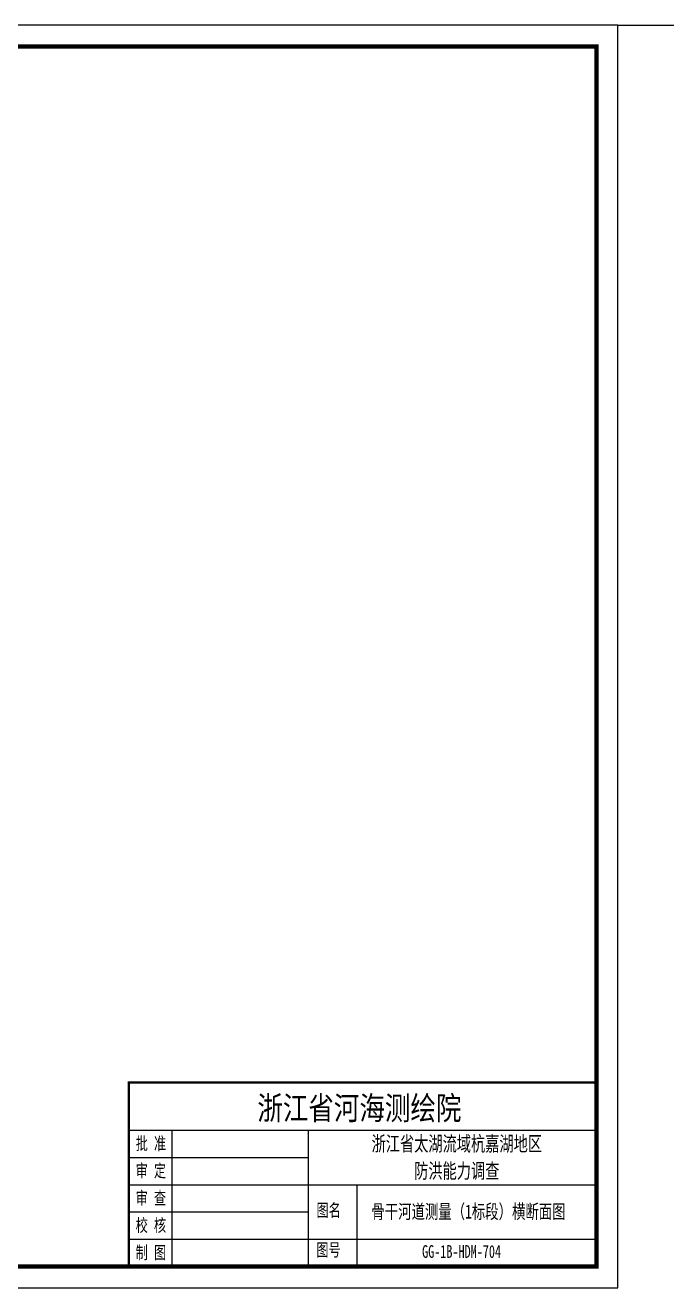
# Model space of a CAD drawing. Header units: millimetres. Extents: x 518104 to 520297, y 3371901 to 3372198.
# Drawn here: x 518385 to 518535.9, y 3371900.9 to 3372197.9 of the extents above; entities that cross this region are included whole.
import ezdxf
from ezdxf.enums import TextEntityAlignment as Align

# ---------------------------------------------------------------- set-up
doc = ezdxf.new("R2010")
doc.units = ezdxf.units.MM
doc.header["$LTSCALE"] = 0.4
doc.header["$MEASUREMENT"] = 0
doc.layers.add('TEXT', color=7, linetype='Continuous')
doc.layers.add('图框', color=7, linetype='Continuous')
doc.styles.add('tk2', font='SimSun.ttf', dxfattribs={"width": 0.8})

msp = doc.modelspace()

# ---------------------------------------------------------------- linework, layer by layer
at = {"linetype": 'Continuous'}
msp.add_lwpolyline([(518524.36, 3372197.87), (518547.42, 3372197.87)], dxfattribs=at)
at = {"lineweight": 100, "const_width": 0.5}
msp.add_lwpolyline([(518519.36, 3371949.15), (518409.36, 3371949.15), (518409.36, 3371905.87), (518519.36, 3371905.87), (518519.36, 3371949.15)], dxfattribs=at)
at = {"layer": 'TEXT', "color": 0}
for p, q in [((518409.36, 3371937.95, 0), (518519.36, 3371937.95, 0)), ((518419.44, 3371937.95, 0), (518419.44, 3371912.29, 0)), ((518451.52, 3371937.95, 0), (518451.52, 3371912.29, 0)), ((518409.36, 3371931.54, 0), (518451.52, 3371931.54, 0)), ((518409.36, 3371925.12, 0), (518451.52, 3371925.12, 0)), ((518451.52, 3371925.12, 0), (518519.36, 3371925.12, 0)), ((518463.01, 3371925.12, 0), (518463.01, 3371905.87, 0)), ((518409.36, 3371918.7, 0), (518451.52, 3371918.7, 0)), ((518409.36, 3371912.29, 0), (518519.36, 3371912.29, 0)), ((518419.44, 3371912.29, 0), (518419.44, 3371905.87, 0)), ((518451.52, 3371912.29, 0), (518451.52, 3371905.87, 0))]:
    msp.add_line(p, q, dxfattribs=at)
at = {"layer": '图框', "flags": 128}
msp.add_lwpolyline([(518104.36, 3371900.87), (518524.36, 3371900.87), (518524.36, 3372197.87), (518104.36, 3372197.87)], close=True, dxfattribs=at)
at = {"layer": '图框', "const_width": 1, "flags": 128}
msp.add_lwpolyline([(518129.36, 3371905.87), (518519.36, 3371905.87), (518519.36, 3372192.87), (518129.36, 3372192.87)], close=True, dxfattribs=at)

# ---------------------------------------------------------------- texts
at = {"layer": 'TEXT', "color": 7, "ltscale": 8, "style": 'tk2'}
for tag, p, s, height, width in [('浙江省河海测绘院', (518439.58, 3371940.39, 0), '（单位名称）', 5.5, 0.8), ('批 准', (518410.97, 3371933.32, 0), '批准', 3, 0.7), ('审 定', (518410.97, 3371926.91, 0), '审定', 3, 0.7), ('审 查', (518410.97, 3371920.49, 0), '审 查', 3, 0.7), ('图名', (518453.51, 3371917.62, 0), '审查', 3, 0.7), ('校 核', (518410.97, 3371914.07, 0), '校 核', 3, 0.7), ('制 图', (518410.97, 3371907.66, 0), '制 图', 3, 0.7), ('图号', (518453.46, 3371908.29, 0), '图号', 3, 0.7)]:
    msp.add_attdef(tag, p, s, height=height, dxfattribs=dict(at, width=width))
at = {"layer": 'TEXT', "color": 0, "style": 'tk2', "width": 0.7}
for tag, text, height, p in [('浙江省太湖流域杭嘉湖地区', '浙江省太湖流域杭嘉湖地区', 3.5, (518486.5, 3371934.77, -206.67)), ('防洪能力调查', '防洪能力调查', 3.5, (518486.5, 3371928.38, -206.67)), ('骨干河道测量（1标段）横断面图', '骨干河道测量（1标段）横断面图', 3.3, (518489.25, 3371918.8, -206.67)), ('GG-1B-HDM-704', 'GG-1B-HDM-001', 3, (518487.62, 3371909.4, -206.67))]:
    msp.add_attdef(tag, text=text, height=height, dxfattribs=at).set_placement(p, align=Align.MIDDLE_CENTER)

doc.saveas('drawing.dxf')
